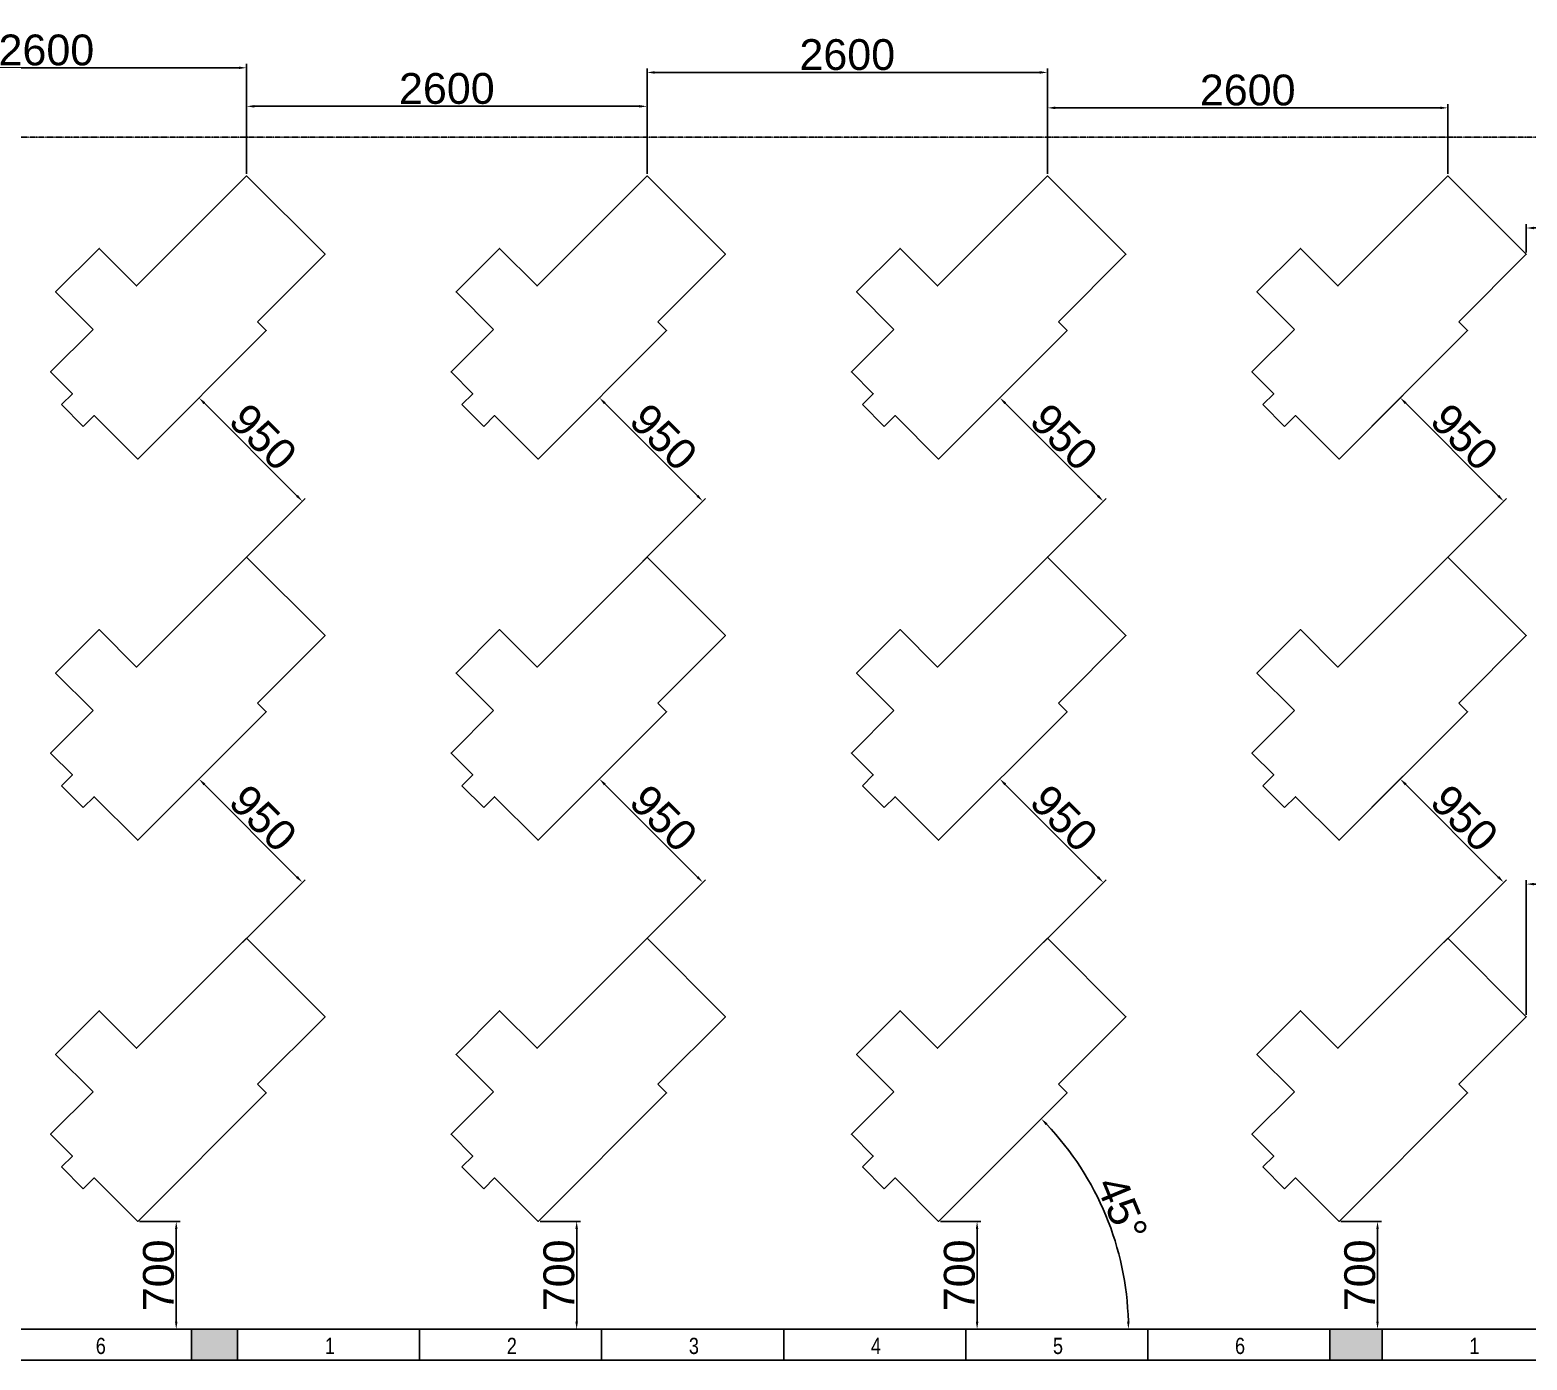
# Model space of a CAD drawing. Header units: millimetres. Extents: x 18768 to 1484868, y -11027 to 520152.
# Drawn here: x 1405607 to 1415328, y 208956 to 217592 of the extents above; entities that cross this region are included whole.
import ezdxf

# ---------------------------------------------------------------- set-up
doc = ezdxf.new("R2010")
doc.units = ezdxf.units.MM
doc.linetypes.add('DIVIDE', pattern=[2.15, 1.5, -0.2, 0.05, -0.15, 0.05, -0.2])
for name, color, linetype in [('L025-IMAGIN', 1, 'DIVIDE'), ('L035-TEXTO', 40, 'Continuous'), ('PAREDES', 7, 'Continuous')]:
    doc.layers.add(name, color=color, linetype=linetype)
doc.styles.get("Standard").update_dxf_attribs({"font": 'arial.ttf'})
doc.dimstyles.new('Anotativo', dxfattribs={"dimscale": 0, "dimtxt": 2.5, "dimasz": 2.5, "dimexe": 1.25, "dimexo": 0.625, "dimtad": 1, "dimtxsty": 'Standard', "dimcen": 2.5, "dimadec": 0, "dimazin": 0, "dimtfac": 1, "dimtmove": 0, "dimatfit": 3, "dimfxl": 1, "dimarcsym": 0})

# ---------------------------------------------------------------- blocks, each defined once
blk = doc.blocks.new('*D410')
at = {"layer": 'DEFPOINTS', "color": 0, "linetype": 'ByBlock', "lineweight": 15, "transparency": 16777216}
for p in [(1414107.1, 209856), (1414099.9, 209156), (1414357.2, 209156)]:
    blk.add_point(p, dxfattribs=at)
at = {"layer": 'PAREDES', "color": 0, "linetype": 'ByBlock', "lineweight": -2, "transparency": 16777216}
for p, q in [((1414119.6, 209856), (1414382.2, 209856)), ((1414357.2, 209806), (1414357.2, 209206)), ((1414112.4, 209156), (1414382.2, 209156))]:
    blk.add_line(p, q, dxfattribs=at)
at = {"layer": 'PAREDES', "color": 0, "linetype": 'ByBlock', "lineweight": 15, "transparency": 16777216}
for points in [[(1414348.9, 209806), (1414365.5, 209806), (1414357.2, 209856)], [(1414348.9, 209206), (1414365.5, 209206), (1414357.2, 209156)]]:
    blk.add_solid(points, dxfattribs=at)
at = {"layer": 'PAREDES', "color": 0, "linetype": 'ByBlock', "lineweight": 15, "transparency": 16777216, "insert": (1414242.6, 209506), "char_height": 200, "attachment_point": 5, "rotation": 90}
blk.add_mtext('700', dxfattribs=at)
blk = doc.blocks.new('*D411')
at = {"layer": 'DEFPOINTS', "color": 0, "linetype": 'ByBlock', "lineweight": 15, "transparency": 16777216}
for p in [(1416123.3, 212046), (1415323.3, 211185.4), (1416123.3, 211185.4)]:
    blk.add_point(p, dxfattribs=at)
at = {"layer": 'PAREDES', "color": 0, "linetype": 'ByBlock', "lineweight": -2, "transparency": 16777216}
for p, q in [((1415323.3, 211197.9), (1415323.3, 212071)), ((1415373.3, 212046), (1416073.3, 212046)), ((1416123.3, 211197.9), (1416123.3, 212071))]:
    blk.add_line(p, q, dxfattribs=at)
at = {"layer": 'PAREDES', "color": 0, "linetype": 'ByBlock', "lineweight": 15, "transparency": 16777216}
for points in [[(1415373.3, 212054.3), (1415373.3, 212037.7), (1415323.3, 212046)], [(1416073.3, 212054.3), (1416073.3, 212037.7), (1416123.3, 212046)]]:
    blk.add_solid(points, dxfattribs=at)
at = {"layer": 'PAREDES', "color": 0, "linetype": 'ByBlock', "lineweight": 15, "transparency": 16777216, "insert": (1415723.3, 212160.6), "char_height": 200, "attachment_point": 5}
blk.add_mtext('800', dxfattribs=at)
blk = doc.blocks.new('*D412')
at = {"layer": 'DEFPOINTS', "color": 0, "linetype": 'ByBlock', "lineweight": 15, "transparency": 16777216}
for p in [(1414107.1, 212330.9), (1415176.5, 212056.8), (1414778.8, 211659.1)]:
    blk.add_point(p, dxfattribs=at)
at = {"layer": 'PAREDES', "color": 0, "linetype": 'ByBlock', "lineweight": -2, "transparency": 16777216}
for p, q in [((1414115.9, 212339.7), (1414522.5, 212746.3)), ((1414540.1, 212693.2), (1415141.2, 212092.2)), ((1414787.7, 211668), (1415194.2, 212074.5))]:
    blk.add_line(p, q, dxfattribs=at)
at = {"layer": 'PAREDES', "color": 0, "linetype": 'ByBlock', "lineweight": 15, "transparency": 16777216}
for points in [[(1414546, 212699.1), (1414534.3, 212687.3), (1414504.8, 212728.6)], [(1415147.1, 212098.1), (1415135.3, 212086.3), (1415176.5, 212056.8)]]:
    blk.add_solid(points, dxfattribs=at)
at = {"layer": 'PAREDES', "color": 0, "linetype": 'ByBlock', "lineweight": 15, "transparency": 16777216, "insert": (1414921.7, 212473.8), "char_height": 200, "attachment_point": 5, "rotation": 315}
blk.add_mtext('950', dxfattribs=at)
blk = doc.blocks.new('*D413')
at = {"layer": 'DEFPOINTS', "color": 0, "linetype": 'ByBlock', "lineweight": 15, "transparency": 16777216}
for p in [(1414107.1, 214805.8), (1415176.5, 214531.7), (1414778.8, 214134)]:
    blk.add_point(p, dxfattribs=at)
at = {"layer": 'PAREDES', "color": 0, "linetype": 'ByBlock', "lineweight": -2, "transparency": 16777216}
for p, q in [((1414115.9, 214814.6), (1414522.5, 215221.1)), ((1414540.1, 215168.1), (1415141.2, 214567.1)), ((1414787.7, 214142.8), (1415194.2, 214549.4))]:
    blk.add_line(p, q, dxfattribs=at)
at = {"layer": 'PAREDES', "color": 0, "linetype": 'ByBlock', "lineweight": 15, "transparency": 16777216}
for points in [[(1414546, 215174), (1414534.3, 215162.2), (1414504.8, 215203.5)], [(1415147.1, 214573), (1415135.3, 214561.2), (1415176.5, 214531.7)]]:
    blk.add_solid(points, dxfattribs=at)
at = {"layer": 'PAREDES', "color": 0, "linetype": 'ByBlock', "lineweight": 15, "transparency": 16777216, "insert": (1414921.7, 214948.6), "char_height": 200, "attachment_point": 5, "rotation": 315}
blk.add_mtext('950', dxfattribs=at)
blk = doc.blocks.new('*D414')
at = {"layer": 'DEFPOINTS', "color": 0, "linetype": 'ByBlock', "lineweight": 15, "transparency": 16777216}
for p in [(1416673.3, 216306), (1415323.3, 216135.1), (1416673.3, 216135.1)]:
    blk.add_point(p, dxfattribs=at)
at = {"layer": 'PAREDES', "color": 0, "linetype": 'ByBlock', "lineweight": -2, "transparency": 16777216}
for p, q in [((1415323.3, 216147.6), (1415323.3, 216331)), ((1415373.3, 216306), (1416623.3, 216306)), ((1416673.3, 216147.6), (1416673.3, 216331))]:
    blk.add_line(p, q, dxfattribs=at)
at = {"layer": 'PAREDES', "color": 0, "linetype": 'ByBlock', "lineweight": 15, "transparency": 16777216}
for points in [[(1415373.3, 216314.3), (1415373.3, 216297.7), (1415323.3, 216306)], [(1416623.3, 216314.3), (1416623.3, 216297.7), (1416673.3, 216306)]]:
    blk.add_solid(points, dxfattribs=at)
at = {"layer": 'PAREDES', "color": 0, "linetype": 'ByBlock', "lineweight": 15, "transparency": 16777216, "insert": (1415998.3, 216420.7), "char_height": 200, "attachment_point": 5}
blk.add_mtext('1350', dxfattribs=at)
blk = doc.blocks.new('*D415')
at = {"layer": 'DEFPOINTS', "color": 0, "linetype": 'ByBlock', "lineweight": 15, "transparency": 16777216}
for p in [(1412214.2, 217086), (1412214.2, 216644.2), (1414814.2, 216644.2)]:
    blk.add_point(p, dxfattribs=at)
at = {"layer": 'PAREDES', "color": 0, "linetype": 'ByBlock', "lineweight": -2, "transparency": 16777216}
for p, q in [((1412214.2, 216656.7), (1412214.2, 217111)), ((1414764.2, 217086), (1412264.2, 217086)), ((1414814.2, 216656.7), (1414814.2, 217111))]:
    blk.add_line(p, q, dxfattribs=at)
at = {"layer": 'PAREDES', "color": 0, "linetype": 'ByBlock', "lineweight": 15, "transparency": 16777216}
for points in [[(1412264.2, 217094.3), (1412264.2, 217077.7), (1412214.2, 217086)], [(1414764.2, 217094.3), (1414764.2, 217077.7), (1414814.2, 217086)]]:
    blk.add_solid(points, dxfattribs=at)
at = {"layer": 'PAREDES', "color": 0, "linetype": 'ByBlock', "lineweight": 15, "transparency": 16777216, "insert": (1413514.2, 217200.6), "char_height": 200, "attachment_point": 5}
blk.add_mtext('2600', dxfattribs=at)
blk = doc.blocks.new('*D416')
at = {"layer": 'DEFPOINTS', "color": 0, "linetype": 'ByBlock', "lineweight": 15, "transparency": 16777216}
for p in [(1408907.1, 209856), (1408899.9, 209156), (1409157.2, 209156)]:
    blk.add_point(p, dxfattribs=at)
at = {"layer": 'PAREDES', "color": 0, "linetype": 'ByBlock', "lineweight": -2, "transparency": 16777216}
for p, q in [((1408919.6, 209856), (1409182.2, 209856)), ((1409157.2, 209806), (1409157.2, 209206)), ((1408912.4, 209156), (1409182.2, 209156))]:
    blk.add_line(p, q, dxfattribs=at)
at = {"layer": 'PAREDES', "color": 0, "linetype": 'ByBlock', "lineweight": 15, "transparency": 16777216}
for points in [[(1409148.9, 209806), (1409165.5, 209806), (1409157.2, 209856)], [(1409148.9, 209206), (1409165.5, 209206), (1409157.2, 209156)]]:
    blk.add_solid(points, dxfattribs=at)
at = {"layer": 'PAREDES', "color": 0, "linetype": 'ByBlock', "lineweight": 15, "transparency": 16777216, "insert": (1409042.6, 209506), "char_height": 200, "attachment_point": 5, "rotation": 90}
blk.add_mtext('700', dxfattribs=at)
blk = doc.blocks.new('*D417')
at = {"layer": 'DEFPOINTS', "color": 0, "linetype": 'ByBlock', "lineweight": 15, "transparency": 16777216}
for p in [(1408907.1, 212330.9), (1409976.5, 212056.8), (1409578.8, 211659.1)]:
    blk.add_point(p, dxfattribs=at)
at = {"layer": 'PAREDES', "color": 0, "linetype": 'ByBlock', "lineweight": -2, "transparency": 16777216}
for p, q in [((1408915.9, 212339.7), (1409322.5, 212746.3)), ((1409340.1, 212693.2), (1409941.2, 212092.2)), ((1409587.7, 211668), (1409994.2, 212074.5))]:
    blk.add_line(p, q, dxfattribs=at)
at = {"layer": 'PAREDES', "color": 0, "linetype": 'ByBlock', "lineweight": 15, "transparency": 16777216}
for points in [[(1409346, 212699.1), (1409334.3, 212687.3), (1409304.8, 212728.6)], [(1409947.1, 212098.1), (1409935.3, 212086.3), (1409976.5, 212056.8)]]:
    blk.add_solid(points, dxfattribs=at)
at = {"layer": 'PAREDES', "color": 0, "linetype": 'ByBlock', "lineweight": 15, "transparency": 16777216, "insert": (1409721.7, 212473.8), "char_height": 200, "attachment_point": 5, "rotation": 315}
blk.add_mtext('950', dxfattribs=at)
blk = doc.blocks.new('*D418')
at = {"layer": 'DEFPOINTS', "color": 0, "linetype": 'ByBlock', "lineweight": 15, "transparency": 16777216}
for p in [(1408907.1, 214805.8), (1409976.5, 214531.7), (1409578.8, 214134)]:
    blk.add_point(p, dxfattribs=at)
at = {"layer": 'PAREDES', "color": 0, "linetype": 'ByBlock', "lineweight": -2, "transparency": 16777216}
for p, q in [((1408915.9, 214814.6), (1409322.5, 215221.1)), ((1409340.1, 215168.1), (1409941.2, 214567.1)), ((1409587.7, 214142.8), (1409994.2, 214549.4))]:
    blk.add_line(p, q, dxfattribs=at)
at = {"layer": 'PAREDES', "color": 0, "linetype": 'ByBlock', "lineweight": 15, "transparency": 16777216}
for points in [[(1409346, 215174), (1409334.3, 215162.2), (1409304.8, 215203.5)], [(1409947.1, 214573), (1409935.3, 214561.2), (1409976.5, 214531.7)]]:
    blk.add_solid(points, dxfattribs=at)
at = {"layer": 'PAREDES', "color": 0, "linetype": 'ByBlock', "lineweight": 15, "transparency": 16777216, "insert": (1409721.7, 214948.6), "char_height": 200, "attachment_point": 5, "rotation": 315}
blk.add_mtext('950', dxfattribs=at)
blk = doc.blocks.new('*D419')
at = {"layer": 'DEFPOINTS', "color": 0, "linetype": 'ByBlock', "lineweight": 15, "transparency": 16777216}
for p in [(1406307.1, 209856), (1406299.9, 209156), (1406557.2, 209156)]:
    blk.add_point(p, dxfattribs=at)
at = {"layer": 'PAREDES', "color": 0, "linetype": 'ByBlock', "lineweight": -2, "transparency": 16777216}
for p, q in [((1406319.6, 209856), (1406582.2, 209856)), ((1406557.2, 209806), (1406557.2, 209206)), ((1406312.4, 209156), (1406582.2, 209156))]:
    blk.add_line(p, q, dxfattribs=at)
at = {"layer": 'PAREDES', "color": 0, "linetype": 'ByBlock', "lineweight": 15, "transparency": 16777216}
for points in [[(1406548.9, 209806), (1406565.5, 209806), (1406557.2, 209856)], [(1406548.9, 209206), (1406565.5, 209206), (1406557.2, 209156)]]:
    blk.add_solid(points, dxfattribs=at)
at = {"layer": 'PAREDES', "color": 0, "linetype": 'ByBlock', "lineweight": 15, "transparency": 16777216, "insert": (1406442.6, 209506), "char_height": 200, "attachment_point": 5, "rotation": 90}
blk.add_mtext('700', dxfattribs=at)
blk = doc.blocks.new('*D420')
at = {"layer": 'DEFPOINTS', "color": 0, "linetype": 'ByBlock', "lineweight": 15, "transparency": 16777216}
for p in [(1406307.1, 212330.9), (1407376.5, 212056.8), (1406978.8, 211659.1)]:
    blk.add_point(p, dxfattribs=at)
at = {"layer": 'PAREDES', "color": 0, "linetype": 'ByBlock', "lineweight": -2, "transparency": 16777216}
for p, q in [((1406315.9, 212339.7), (1406722.5, 212746.3)), ((1406740.1, 212693.2), (1407341.2, 212092.2)), ((1406987.7, 211668), (1407394.2, 212074.5))]:
    blk.add_line(p, q, dxfattribs=at)
at = {"layer": 'PAREDES', "color": 0, "linetype": 'ByBlock', "lineweight": 15, "transparency": 16777216}
for points in [[(1406746, 212699.1), (1406734.3, 212687.3), (1406704.8, 212728.6)], [(1407347.1, 212098.1), (1407335.3, 212086.3), (1407376.5, 212056.8)]]:
    blk.add_solid(points, dxfattribs=at)
at = {"layer": 'PAREDES', "color": 0, "linetype": 'ByBlock', "lineweight": 15, "transparency": 16777216, "insert": (1407121.7, 212473.8), "char_height": 200, "attachment_point": 5, "rotation": 315}
blk.add_mtext('950', dxfattribs=at)
blk = doc.blocks.new('*D421')
at = {"layer": 'DEFPOINTS', "color": 0, "linetype": 'ByBlock', "lineweight": 15, "transparency": 16777216}
for p in [(1406307.1, 214805.8), (1407376.5, 214531.7), (1406978.8, 214134)]:
    blk.add_point(p, dxfattribs=at)
at = {"layer": 'PAREDES', "color": 0, "linetype": 'ByBlock', "lineweight": -2, "transparency": 16777216}
for p, q in [((1406315.9, 214814.6), (1406722.5, 215221.1)), ((1406740.1, 215168.1), (1407341.2, 214567.1)), ((1406987.7, 214142.8), (1407394.2, 214549.4))]:
    blk.add_line(p, q, dxfattribs=at)
at = {"layer": 'PAREDES', "color": 0, "linetype": 'ByBlock', "lineweight": 15, "transparency": 16777216}
for points in [[(1406746, 215174), (1406734.3, 215162.2), (1406704.8, 215203.5)], [(1407347.1, 214573), (1407335.3, 214561.2), (1407376.5, 214531.7)]]:
    blk.add_solid(points, dxfattribs=at)
at = {"layer": 'PAREDES', "color": 0, "linetype": 'ByBlock', "lineweight": 15, "transparency": 16777216, "insert": (1407121.7, 214948.6), "char_height": 200, "attachment_point": 5, "rotation": 315}
blk.add_mtext('950', dxfattribs=at)
blk = doc.blocks.new('*D425')
at = {"layer": 'DEFPOINTS', "color": 0, "linetype": 'ByBlock', "lineweight": 15, "transparency": 16777216}
for p in [(1411507.1, 209856), (1411499.9, 209156), (1411757.2, 209156)]:
    blk.add_point(p, dxfattribs=at)
at = {"layer": 'PAREDES', "color": 0, "linetype": 'ByBlock', "lineweight": -2, "transparency": 16777216}
for p, q in [((1411519.6, 209856), (1411782.2, 209856)), ((1411757.2, 209806), (1411757.2, 209206)), ((1411512.4, 209156), (1411782.2, 209156))]:
    blk.add_line(p, q, dxfattribs=at)
at = {"layer": 'PAREDES', "color": 0, "linetype": 'ByBlock', "lineweight": 15, "transparency": 16777216}
for points in [[(1411748.9, 209806), (1411765.5, 209806), (1411757.2, 209856)], [(1411748.9, 209206), (1411765.5, 209206), (1411757.2, 209156)]]:
    blk.add_solid(points, dxfattribs=at)
at = {"layer": 'PAREDES', "color": 0, "linetype": 'ByBlock', "lineweight": 15, "transparency": 16777216, "insert": (1411642.6, 209506), "char_height": 200, "attachment_point": 5, "rotation": 90}
blk.add_mtext('700', dxfattribs=at)
blk = doc.blocks.new('*D426')
at = {"layer": 'DEFPOINTS', "color": 0, "linetype": 'ByBlock', "lineweight": 15, "transparency": 16777216}
for p in [(1411507.1, 212330.9), (1412576.5, 212056.8), (1412178.8, 211659.1)]:
    blk.add_point(p, dxfattribs=at)
at = {"layer": 'PAREDES', "color": 0, "linetype": 'ByBlock', "lineweight": -2, "transparency": 16777216}
for p, q in [((1411515.9, 212339.7), (1411922.5, 212746.3)), ((1411940.1, 212693.2), (1412541.2, 212092.2)), ((1412187.7, 211668), (1412594.2, 212074.5))]:
    blk.add_line(p, q, dxfattribs=at)
at = {"layer": 'PAREDES', "color": 0, "linetype": 'ByBlock', "lineweight": 15, "transparency": 16777216}
for points in [[(1411946, 212699.1), (1411934.3, 212687.3), (1411904.8, 212728.6)], [(1412547.1, 212098.1), (1412535.3, 212086.3), (1412576.5, 212056.8)]]:
    blk.add_solid(points, dxfattribs=at)
at = {"layer": 'PAREDES', "color": 0, "linetype": 'ByBlock', "lineweight": 15, "transparency": 16777216, "insert": (1412321.7, 212473.8), "char_height": 200, "attachment_point": 5, "rotation": 315}
blk.add_mtext('950', dxfattribs=at)
blk = doc.blocks.new('*D427')
at = {"layer": 'DEFPOINTS', "color": 0, "linetype": 'ByBlock', "lineweight": 15, "transparency": 16777216}
for p in [(1411507.1, 214805.8), (1412576.5, 214531.7), (1412178.8, 214134)]:
    blk.add_point(p, dxfattribs=at)
at = {"layer": 'PAREDES', "color": 0, "linetype": 'ByBlock', "lineweight": -2, "transparency": 16777216}
for p, q in [((1411515.9, 214814.6), (1411922.5, 215221.1)), ((1411940.1, 215168.1), (1412541.2, 214567.1)), ((1412187.7, 214142.8), (1412594.2, 214549.4))]:
    blk.add_line(p, q, dxfattribs=at)
at = {"layer": 'PAREDES', "color": 0, "linetype": 'ByBlock', "lineweight": 15, "transparency": 16777216}
for points in [[(1411946, 215174), (1411934.3, 215162.2), (1411904.8, 215203.5)], [(1412547.1, 214573), (1412535.3, 214561.2), (1412576.5, 214531.7)]]:
    blk.add_solid(points, dxfattribs=at)
at = {"layer": 'PAREDES', "color": 0, "linetype": 'ByBlock', "lineweight": 15, "transparency": 16777216, "insert": (1412321.7, 214948.6), "char_height": 200, "attachment_point": 5, "rotation": 315}
blk.add_mtext('950', dxfattribs=at)
blk = doc.blocks.new('*D428')
at = {"layer": 'DEFPOINTS', "color": 0, "linetype": 'ByBlock', "lineweight": 15, "transparency": 16777216}
for p in [(1404414.2, 217346), (1404414.2, 216644.2), (1407014.2, 216644.2)]:
    blk.add_point(p, dxfattribs=at)
at = {"layer": 'PAREDES', "color": 0, "linetype": 'ByBlock', "lineweight": -2, "transparency": 16777216}
for p, q in [((1404414.2, 216656.7), (1404414.2, 217371)), ((1407014.2, 216656.7), (1407014.2, 217371)), ((1406964.2, 217346), (1404464.2, 217346))]:
    blk.add_line(p, q, dxfattribs=at)
at = {"layer": 'PAREDES', "color": 0, "linetype": 'ByBlock', "lineweight": 15, "transparency": 16777216}
for points in [[(1404464.2, 217354.3), (1404464.2, 217337.7), (1404414.2, 217346)], [(1406964.2, 217354.3), (1406964.2, 217337.7), (1407014.2, 217346)]]:
    blk.add_solid(points, dxfattribs=at)
at = {"layer": 'PAREDES', "color": 0, "linetype": 'ByBlock', "lineweight": 15, "transparency": 16777216, "insert": (1405714.2, 217460.6), "char_height": 200, "attachment_point": 5}
blk.add_mtext('2600', dxfattribs=at)
blk = doc.blocks.new('*D429')
at = {"layer": 'DEFPOINTS', "color": 0, "linetype": 'ByBlock', "lineweight": 15, "transparency": 16777216}
for p in [(1409614.2, 217316), (1409614.2, 216644.2), (1412214.2, 216644.2)]:
    blk.add_point(p, dxfattribs=at)
at = {"layer": 'PAREDES', "color": 0, "linetype": 'ByBlock', "lineweight": -2, "transparency": 16777216}
for p, q in [((1409614.2, 216656.7), (1409614.2, 217341)), ((1412164.2, 217316), (1409664.2, 217316)), ((1412214.2, 216656.7), (1412214.2, 217341))]:
    blk.add_line(p, q, dxfattribs=at)
at = {"layer": 'PAREDES', "color": 0, "linetype": 'ByBlock', "lineweight": 15, "transparency": 16777216}
for points in [[(1409664.2, 217324.3), (1409664.2, 217307.7), (1409614.2, 217316)], [(1412164.2, 217324.3), (1412164.2, 217307.7), (1412214.2, 217316)]]:
    blk.add_solid(points, dxfattribs=at)
at = {"layer": 'PAREDES', "color": 0, "linetype": 'ByBlock', "lineweight": 15, "transparency": 16777216, "insert": (1410914.2, 217430.6), "char_height": 200, "attachment_point": 5}
blk.add_mtext('2600', dxfattribs=at)
blk = doc.blocks.new('*D430')
at = {"layer": 'DEFPOINTS', "color": 0, "linetype": 'ByBlock', "lineweight": 15, "transparency": 16777216}
for p in [(1407014.2, 217096), (1407014.2, 216644.2), (1409614.2, 216644.2)]:
    blk.add_point(p, dxfattribs=at)
at = {"layer": 'PAREDES', "color": 0, "linetype": 'ByBlock', "lineweight": -2, "transparency": 16777216}
for p, q in [((1407014.2, 216656.7), (1407014.2, 217121)), ((1409564.2, 217096), (1407064.2, 217096)), ((1409614.2, 216656.7), (1409614.2, 217121))]:
    blk.add_line(p, q, dxfattribs=at)
at = {"layer": 'PAREDES', "color": 0, "linetype": 'ByBlock', "lineweight": 15, "transparency": 16777216}
for points in [[(1407064.2, 217104.3), (1407064.2, 217087.7), (1407014.2, 217096)], [(1409564.2, 217104.3), (1409564.2, 217087.7), (1409614.2, 217096)]]:
    blk.add_solid(points, dxfattribs=at)
at = {"layer": 'PAREDES', "color": 0, "linetype": 'ByBlock', "lineweight": 15, "transparency": 16777216, "insert": (1408314.2, 217210.6), "char_height": 200, "attachment_point": 5}
blk.add_mtext('2600', dxfattribs=at)
blk = doc.blocks.new('*D432')
at = {"layer": 'DEFPOINTS', "color": 0, "linetype": 'ByBlock', "lineweight": 15, "transparency": 16777216}
for p in [(1412341.5, 210690.4), (1411507.1, 209856), (1412673.9, 209656.2), (1382003.3, 209156), (1416653.3, 209156)]:
    blk.add_point(p, dxfattribs=at)
at = {"layer": 'PAREDES', "color": 0, "linetype": 'ByBlock', "lineweight": -2, "transparency": 16777216}
blk.add_arc((1410807.1, 209156), 1932.7, 1.48232, 43.51768, dxfattribs=at)
at = {"layer": 'PAREDES', "color": 0, "linetype": 'ByBlock', "lineweight": 15, "transparency": 16777216}
for points in [[(1412202.6, 210481), (1412214.6, 210492.6), (1412173.7, 210522.6)], [(1412747.4, 209206.1), (1412730.8, 209205.9), (1412739.8, 209156)]]:
    blk.add_solid(points, dxfattribs=at)
at = {"layer": 'PAREDES', "color": 0, "linetype": 'ByBlock', "lineweight": 15, "transparency": 16777216, "insert": (1412698.2, 209939.3), "char_height": 200, "attachment_point": 5, "rotation": 292.5}
blk.add_mtext('45°', dxfattribs=at)
blk = doc.blocks.new('*D453')
at = {"layer": 'DEFPOINTS', "color": 0, "linetype": 'ByBlock', "lineweight": 15, "transparency": 16777216}
for p in [(1386335.1, 210690.4), (1386045.8, 210209), (1387169.5, 209856), (1382003.3, 209156), (1416653.3, 209156)]:
    blk.add_point(p, dxfattribs=at)
at = {"layer": 'PAREDES', "color": 0, "linetype": 'ByBlock', "lineweight": -2, "transparency": 16777216}
blk.add_arc((1387869.5, 209156), 2105.9, 136.36039, 178.63961, dxfattribs=at)
at = {"layer": 'PAREDES', "color": 0, "linetype": 'ByBlock', "lineweight": 15, "transparency": 16777216}
for points in [[(1386339.5, 210615.1), (1386351.5, 210603.5), (1386380.4, 210645.1)], [(1385772.5, 209205.9), (1385755.9, 209206.1), (1385763.6, 209156)]]:
    blk.add_solid(points, dxfattribs=at)
at = {"layer": 'PAREDES', "color": 0, "linetype": 'ByBlock', "lineweight": 15, "transparency": 16777216, "insert": (1385818.4, 210005.6), "char_height": 200, "attachment_point": 5, "rotation": 67.5}
blk.add_mtext('45°', dxfattribs=at)

msp = doc.modelspace()

# ---------------------------------------------------------------- hatches: boundary and pattern name
h = msp.add_hatch(color=1)
h.dxf.hatch_style = 1
h.paths.add_polyline_path([(1414047.298, 209155.995), (1414047.298, 208955.995), (1414387.298, 208955.995), (1414387.298, 209155.995)])
h.paths.add_polyline_path([(1406955.298, 209155.995), (1406655.298, 209155.995), (1406655.298, 208955.995), (1406955.298, 208955.995)])
h.paths.add_polyline_path([(1399563.298, 208955.995), (1399563.298, 209155.995), (1399258.298, 209155.995), (1399258.298, 208955.995)])
h.paths.add_polyline_path([(1392166.298, 209155.995), (1391866.298, 209155.995), (1391866.298, 208955.995), (1392166.298, 208955.995)])
h.paths.add_polyline_path([(1384774.298, 209155.995), (1384474.298, 209155.995), (1384474.298, 208955.995), (1384774.298, 208955.995)])
h = msp.add_hatch(color=1)
h.dxf.hatch_style = 1
h.paths.add_polyline_path([(1414047.298, 209155.995), (1414047.298, 208955.995), (1414387.298, 208955.995), (1414387.298, 209155.995)])
h.paths.add_polyline_path([(1406955.298, 209155.995), (1406655.298, 209155.995), (1406655.298, 208955.995), (1406955.298, 208955.995)])
h.paths.add_polyline_path([(1399563.298, 208955.995), (1399563.298, 209155.995), (1399258.298, 209155.995), (1399258.298, 208955.995)])
h.paths.add_polyline_path([(1392166.298, 209155.995), (1391866.298, 209155.995), (1391866.298, 208955.995), (1392166.298, 208955.995)])
h.paths.add_polyline_path([(1384774.298, 209155.995), (1384474.298, 209155.995), (1384474.298, 208955.995), (1384774.298, 208955.995)])
h = msp.add_hatch(color=1)
h.dxf.hatch_style = 1
h.paths.add_polyline_path([(1414047.298, 209155.995), (1414047.298, 208955.995), (1414387.298, 208955.995), (1414387.298, 209155.995)])
h.paths.add_polyline_path([(1406955.298, 209155.995), (1406655.298, 209155.995), (1406655.298, 208955.995), (1406955.298, 208955.995)])
h.paths.add_polyline_path([(1399563.298, 208955.995), (1399563.298, 209155.995), (1399258.298, 209155.995), (1399258.298, 208955.995)])
h.paths.add_polyline_path([(1392166.298, 209155.995), (1391866.298, 209155.995), (1391866.298, 208955.995), (1392166.298, 208955.995)])
h.paths.add_polyline_path([(1384774.298, 209155.995), (1384474.298, 209155.995), (1384474.298, 208955.995), (1384774.298, 208955.995)])

# ---------------------------------------------------------------- linework, layer by layer
for p, q in [((1405812.098, 215159.308), (1405953.52, 215017.887)), ((1408412.098, 215159.308), (1408553.52, 215017.887)), ((1411012.098, 215159.308), (1411153.52, 215017.887)), ((1413612.102, 215159.308), (1413753.523, 215017.887)), ((1405812.098, 212684.43), (1405953.52, 212543.008)), ((1408412.098, 212684.43), (1408553.52, 212543.008)), ((1411012.098, 212684.43), (1411153.52, 212543.008)), ((1413612.102, 212684.43), (1413753.523, 212543.008)), ((1405812.093, 210209.546), (1405953.515, 210068.125)), ((1408412.093, 210209.546), (1408553.515, 210068.125)), ((1411012.093, 210209.546), (1411153.515, 210068.125)), ((1413612.097, 210209.546), (1413753.518, 210068.125))]:
    msp.add_line(p, q)
at = {"color": 1}
for p, q in [((1406655.298, 209155.995), (1406655.298, 208955.995)), ((1406655.298, 209155.995), (1406655.298, 208955.995)), ((1406655.298, 209155.995), (1406655.298, 208955.995)), ((1406955.298, 209155.995), (1406955.298, 208955.995)), ((1406955.298, 209155.995), (1406955.298, 208955.995)), ((1406955.298, 209155.995), (1406955.298, 208955.995)), ((1408137.298, 209155.995), (1408137.298, 208955.995)), ((1408137.298, 209155.995), (1408137.298, 208955.995)), ((1408137.298, 209155.995), (1408137.298, 208955.995)), ((1409319.298, 209155.995), (1409319.298, 208955.995)), ((1409319.298, 209155.995), (1409319.298, 208955.995)), ((1409319.298, 209155.995), (1409319.298, 208955.995)), ((1410501.298, 209155.995), (1410501.298, 208955.995)), ((1410501.298, 209155.995), (1410501.298, 208955.995)), ((1410501.298, 209155.995), (1410501.298, 208955.995)), ((1411683.298, 209155.995), (1411683.298, 208955.995)), ((1411683.298, 209155.995), (1411683.298, 208955.995)), ((1411683.298, 209155.995), (1411683.298, 208955.995)), ((1411683.298, 209155.995), (1411683.298, 208955.995)), ((1411683.298, 209155.995), (1411683.298, 208955.995)), ((1411683.298, 209155.995), (1411683.298, 208955.995)), ((1411683.298, 209155.995), (1411683.298, 208955.995)), ((1411683.298, 209155.995), (1411683.298, 208955.995)), ((1411683.298, 209155.995), (1411683.298, 208955.995)), ((1412865.298, 209155.995), (1412865.298, 208955.995)), ((1412865.298, 209155.995), (1412865.298, 208955.995)), ((1412865.298, 209155.995), (1412865.298, 208955.995)), ((1414047.298, 209155.995), (1414047.298, 208955.995)), ((1414047.298, 209155.995), (1414047.298, 208955.995)), ((1414047.298, 209155.995), (1414047.298, 208955.995)), ((1414387.298, 208955.995), (1414387.298, 209155.995)), ((1414387.298, 208955.995), (1414387.298, 209155.995)), ((1414387.298, 208955.995), (1414387.298, 209155.995))]:
    msp.add_line(p, q, dxfattribs=at)
for points in [[(1407084.891, 215696.709), (1407523.297, 216135.116), (1407014.18, 216644.233), (1406300.219, 215930.271), (1406057.076, 216173.415), (1405774.233, 215890.572), (1406017.376, 215647.429)], [(1409684.891, 215696.709), (1410123.297, 216135.116), (1409614.18, 216644.233), (1408900.219, 215930.271), (1408657.076, 216173.415), (1408374.233, 215890.572), (1408617.376, 215647.429)], [(1412284.891, 215696.709), (1412723.297, 216135.116), (1412214.18, 216644.233), (1411500.219, 215930.271), (1411257.076, 216173.415), (1410974.233, 215890.572), (1411217.376, 215647.429)], [(1414884.894, 215696.709), (1415323.3, 216135.116), (1414814.183, 216644.233), (1414100.222, 215930.271), (1413857.079, 216173.415), (1413574.236, 215890.572), (1413817.379, 215647.429)], [(1406017.376, 215647.429), (1405741.388, 215371.44), (1405882.809, 215230.019), (1405812.098, 215159.308)], [(1407084.891, 215696.709), (1407141.459, 215640.141), (1406307.073, 214805.755), (1406024.231, 215088.598), (1405953.52, 215017.887)], [(1408617.376, 215647.429), (1408341.388, 215371.44), (1408482.809, 215230.019), (1408412.098, 215159.308)], [(1409684.891, 215696.709), (1409741.459, 215640.141), (1408907.073, 214805.755), (1408624.231, 215088.598), (1408553.52, 215017.887)], [(1411217.376, 215647.429), (1410941.388, 215371.44), (1411082.809, 215230.019), (1411012.098, 215159.308)], [(1412284.891, 215696.709), (1412341.459, 215640.141), (1411507.073, 214805.755), (1411224.231, 215088.598), (1411153.52, 215017.887)], [(1413817.379, 215647.429), (1413541.391, 215371.44), (1413682.812, 215230.019), (1413612.102, 215159.308)], [(1414884.894, 215696.709), (1414941.462, 215640.141), (1414107.076, 214805.755), (1413824.234, 215088.598), (1413753.523, 215017.887)], [(1407084.891, 213221.831), (1407523.297, 213660.237), (1407014.18, 214169.354), (1406300.219, 213455.393), (1406057.076, 213698.536), (1405774.233, 213415.693), (1406017.376, 213172.55)], [(1409684.891, 213221.831), (1410123.297, 213660.237), (1409614.18, 214169.354), (1408900.219, 213455.393), (1408657.076, 213698.536), (1408374.233, 213415.693), (1408617.376, 213172.55)], [(1412284.891, 213221.831), (1412723.297, 213660.237), (1412214.18, 214169.354), (1411500.219, 213455.393), (1411257.076, 213698.536), (1410974.233, 213415.693), (1411217.376, 213172.55)], [(1414884.894, 213221.831), (1415323.3, 213660.237), (1414814.183, 214169.354), (1414100.222, 213455.393), (1413857.079, 213698.536), (1413574.236, 213415.693), (1413817.379, 213172.55)], [(1407084.891, 213221.831), (1407141.459, 213165.262), (1406307.073, 212330.876), (1406024.231, 212613.719), (1405953.52, 212543.008)], [(1409684.891, 213221.831), (1409741.459, 213165.262), (1408907.073, 212330.876), (1408624.231, 212613.719), (1408553.52, 212543.008)], [(1412284.891, 213221.831), (1412341.459, 213165.262), (1411507.073, 212330.876), (1411224.231, 212613.719), (1411153.52, 212543.008)], [(1414884.894, 213221.831), (1414941.462, 213165.262), (1414107.076, 212330.876), (1413824.234, 212613.719), (1413753.523, 212543.008)], [(1406017.376, 213172.55), (1405741.388, 212896.562), (1405882.809, 212755.14), (1405812.098, 212684.43)], [(1408617.376, 213172.55), (1408341.388, 212896.562), (1408482.809, 212755.14), (1408412.098, 212684.43)], [(1411217.376, 213172.55), (1410941.388, 212896.562), (1411082.809, 212755.14), (1411012.098, 212684.43)], [(1413817.379, 213172.55), (1413541.391, 212896.562), (1413682.812, 212755.14), (1413612.102, 212684.43)], [(1407084.886, 210746.947), (1407523.292, 211185.353), (1407014.175, 211694.47), (1406300.214, 210980.509), (1406057.071, 211223.652), (1405774.228, 210940.81), (1406017.371, 210697.666)], [(1409684.886, 210746.947), (1410123.292, 211185.353), (1409614.175, 211694.47), (1408900.214, 210980.509), (1408657.071, 211223.652), (1408374.228, 210940.81), (1408617.371, 210697.666)], [(1412284.886, 210746.947), (1412723.292, 211185.353), (1412214.175, 211694.47), (1411500.214, 210980.509), (1411257.071, 211223.652), (1410974.228, 210940.81), (1411217.371, 210697.666)], [(1414884.889, 210746.947), (1415323.295, 211185.353), (1414814.178, 211694.47), (1414100.217, 210980.509), (1413857.074, 211223.652), (1413574.231, 210940.81), (1413817.374, 210697.666)], [(1407084.886, 210746.947), (1407141.454, 210690.379), (1406307.068, 209855.993), (1406024.225, 210138.835), (1405953.515, 210068.125)], [(1409684.886, 210746.947), (1409741.454, 210690.379), (1408907.068, 209855.993), (1408624.225, 210138.835), (1408553.515, 210068.125)], [(1412284.886, 210746.947), (1412341.454, 210690.379), (1411507.068, 209855.993), (1411224.225, 210138.835), (1411153.515, 210068.125)], [(1414884.889, 210746.947), (1414941.457, 210690.379), (1414107.071, 209855.993), (1413824.229, 210138.835), (1413753.518, 210068.125)], [(1406017.371, 210697.666), (1405741.383, 210421.678), (1405882.804, 210280.257), (1405812.093, 210209.546)], [(1408617.371, 210697.666), (1408341.383, 210421.678), (1408482.804, 210280.257), (1408412.093, 210209.546)], [(1411217.371, 210697.666), (1410941.383, 210421.678), (1411082.804, 210280.257), (1411012.093, 210209.546)], [(1413817.374, 210697.666), (1413541.386, 210421.678), (1413682.807, 210280.257), (1413612.097, 210209.546)]]:
    msp.add_lwpolyline(points)
at = {"layer": 'L025-IMAGIN'}
msp.add_line((1416673.298, 216895.995), (1382003.298, 216895.995), dxfattribs=at)
msp.add_line((1416673.298, 216895.995), (1382003.298, 216895.995), dxfattribs=at)
msp.add_line((1416673.298, 216895.995), (1382003.298, 216895.995), dxfattribs=at)
at = {"layer": 'PAREDES'}
for p, q in [((1417303.298, 209155.995), (1381813.298, 209155.995)), ((1417323.298, 209155.995), (1381833.298, 209155.995)), ((1417303.298, 208955.995), (1381813.298, 208955.995)), ((1417303.298, 208955.995), (1381813.298, 208955.995)), ((1417303.298, 208955.995), (1381813.298, 208955.995)), ((1417323.298, 208955.995), (1382003.298, 208955.995))]:
    msp.add_line(p, q, dxfattribs=at)
at = {"layer": 'PAREDES', "linetype": 'ByBlock', "lineweight": 15}
msp.add_line((1416653.298, 209155.995), (1382003.298, 209155.995), dxfattribs=at)
msp.add_line((1416653.298, 209155.995), (1382003.298, 209155.995), dxfattribs=at)

# ---------------------------------------------------------------- texts
at = {"layer": 'L035-TEXTO', "width": 0.8}
for s, p in [('6', (1406034.824, 208995.279)), ('6', (1406034.824, 208995.279)), ('6', (1406034.824, 208995.279)), ('1', (1407521.824, 208995.279)), ('1', (1407521.824, 208995.279)), ('1', (1407521.824, 208995.279)), ('2', (1408703.824, 208995.279)), ('2', (1408703.824, 208995.279)), ('2', (1408703.824, 208995.279)), ('3', (1409885.824, 208995.279)), ('3', (1409885.824, 208995.279)), ('3', (1409885.824, 208995.279)), ('4', (1411067.824, 208995.279)), ('4', (1411067.824, 208995.279)), ('4', (1411067.824, 208995.279)), ('5', (1412249.824, 208995.279)), ('5', (1412249.824, 208995.279)), ('5', (1412249.824, 208995.279)), ('6', (1413431.824, 208995.279)), ('6', (1413431.824, 208995.279)), ('6', (1413431.824, 208995.279)), ('1', (1414953.824, 208995.279)), ('1', (1414953.824, 208995.279)), ('1', (1414953.824, 208995.279))]:
    msp.add_text(s, height=105, dxfattribs=at).set_placement(p)

# ---------------------------------------------------------------- dimensions: what is measured, and where the dimension line sits
at = {"layer": 'PAREDES', "linetype": 'ByBlock', "lineweight": 15}
for base, p1, p2, picture, middle in [((1404414.18, 217345.995), (1407014.18, 216644.233), (1404414.18, 216644.233), '*D428', (1405714.18, 217460.609)), ((1409614.18, 217315.995), (1412214.18, 216644.233), (1409614.18, 216644.233), '*D429', (1410914.18, 217430.609)), ((1407014.18, 217095.995), (1409614.18, 216644.233), (1407014.18, 216644.233), '*D430', (1408314.18, 217210.609)), ((1412214.18, 217085.995), (1414814.183, 216644.233), (1412214.18, 216644.233), '*D415', (1413514.182, 217200.609)), ((1416673.298, 216305.995), (1415323.3, 216135.116), (1416673.298, 216135.116), '*D414', (1415998.299, 216420.678)), ((1416123.298, 212045.995), (1415323.295, 211185.353), (1416123.298, 211185.353), '*D411', (1415723.296, 212160.609))]:
    dim = msp.add_linear_dim(base=base, p1=p1, p2=p2, dimstyle='Anotativo', override={"dimtxt": 10}, dxfattribs=at)
    dim.commit()
    dim.dimension.update_dxf_attribs({"geometry": picture, "text_midpoint": middle})
for p1, p2, picture, middle in [((1406307.073, 214805.755), (1406978.827, 214134.001), '*D421', (1407121.711, 214948.639)), ((1408907.073, 214805.755), (1409578.827, 214134.001), '*D418', (1409721.711, 214948.639)), ((1411507.073, 214805.755), (1412178.827, 214134.001), '*D427', (1412321.711, 214948.639)), ((1414107.076, 214805.755), (1414778.83, 214134.001), '*D413', (1414921.714, 214948.639)), ((1406307.073, 212330.876), (1406978.827, 211659.122), '*D420', (1407121.711, 212473.76)), ((1408907.073, 212330.876), (1409578.827, 211659.122), '*D417', (1409721.711, 212473.76)), ((1411507.073, 212330.876), (1412178.827, 211659.122), '*D426', (1412321.711, 212473.76)), ((1414107.076, 212330.876), (1414778.83, 211659.122), '*D412', (1414921.714, 212473.76))]:
    dim = msp.add_aligned_dim(p1=p1, p2=p2, distance=562.455, dimstyle='Anotativo', override={"dimtxt": 10}, dxfattribs=at)
    dim.commit()
    dim.dimension.update_dxf_attribs({"geometry": picture, "text_midpoint": middle})
for base, line2, picture, middle in [((1386045.758, 210208.95), ((1386335.145, 210690.381), (1387169.531, 209855.995)), '*D453', (1385818.411, 210005.597)), ((1412673.904, 209656.211), ((1412341.454, 210690.379), (1411507.068, 209855.993)), '*D432', (1412698.153, 209939.307))]:
    dim = msp.add_angular_dim_2l(base=base, line1=((1416653.298, 209155.995), (1382003.298, 209155.995)), line2=line2, dimstyle='Anotativo', override={"dimscale": 0, "dimtxt": 10}, dxfattribs=at)
    dim.commit()
    dim.dimension.update_dxf_attribs({"geometry": picture, "text_midpoint": middle})
for base, p1, p2, picture, middle in [((1406557.187, 209155.995), (1406307.068, 209855.993), (1406299.878, 209155.995), '*D419', (1406442.572, 209505.994)), ((1409157.187, 209155.995), (1408907.068, 209855.993), (1408899.878, 209155.995), '*D416', (1409042.572, 209505.994)), ((1411757.187, 209155.995), (1411507.068, 209855.993), (1411499.878, 209155.995), '*D425', (1411642.572, 209505.994)), ((1414357.19, 209155.995), (1414107.071, 209855.993), (1414099.881, 209155.995), '*D410', (1414242.575, 209505.994))]:
    dim = msp.add_linear_dim(base=base, p1=p1, p2=p2, angle=90, dimstyle='Anotativo', override={"dimtxt": 10}, dxfattribs=at)
    dim.commit()
    dim.dimension.update_dxf_attribs({"geometry": picture, "text_midpoint": middle})

doc.saveas('drawing.dxf')
